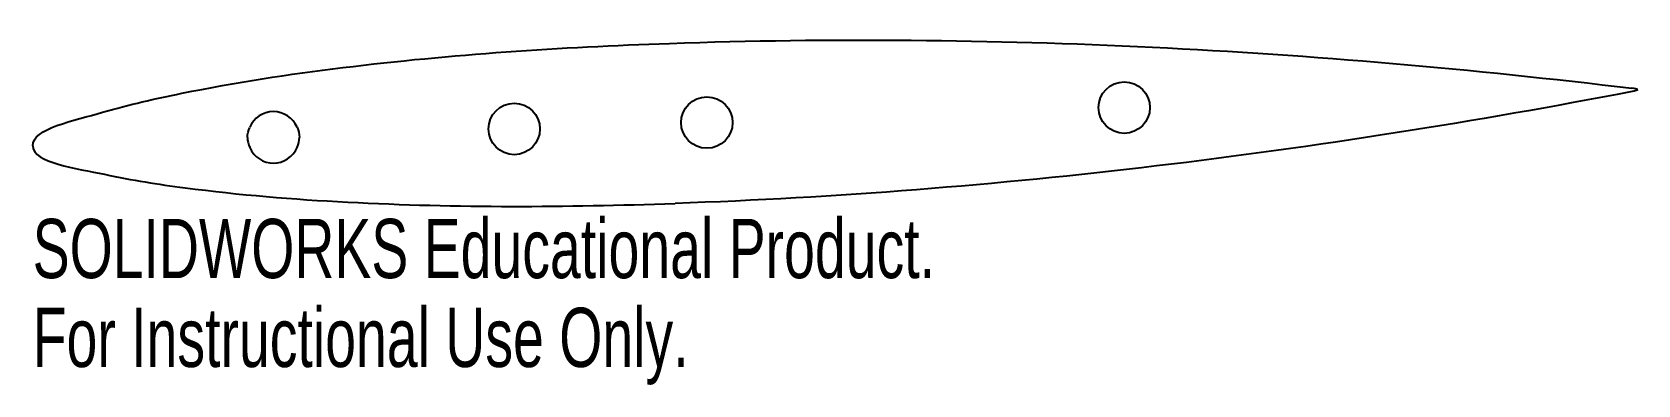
# Model space of a CAD drawing. Header units: millimetres. Extents: x 911 to 1042, y -8 to 20.
import ezdxf

# ---------------------------------------------------------------- set-up
doc = ezdxf.new("R2010")
doc.units = ezdxf.units.MM
doc.styles.add('SLDTEXTSTYLE0', font='TXT', dxfattribs={"width": 0.7})

msp = doc.modelspace()

# ---------------------------------------------------------------- linework, layer by layer
at = {"color": 7, "linetype": 'Continuous', "lineweight": 25}
for centre in [(1000.55, 14.34), (950.74, 12.6), (966.47, 13.12)]:
    msp.add_circle(centre, 2.1, dxfattribs=at)
for start, end in [(23.3589, 156.9461), (203.3583, 336.9455)]:
    msp.add_arc((931.08, 11.91), 2.1, start, end, dxfattribs=at)
for points in [[(963.42, 19.58), (989.77, 20.5), (1016.03, 19.05), (1042.01, 15.92)], [(1042.49, 15.8), (1042.49, 15.85), (1042.24, 15.89), (1042.01, 15.92)], [(1042.49, 15.8), (1042.49, 15.75), (1042.25, 15.7), (1042.02, 15.65)], [(1042.02, 15.65), (1016.32, 10.71), (990.23, 7.44), (963.87, 6.52)], [(928.96, 11.91), (928.96, 12.19), (929.03, 12.48), (929.15, 12.73)], [(928.96, 11.91), (928.96, 11.62), (929.03, 11.34), (929.16, 11.08)], [(933.01, 12.74), (933.15, 12.47), (933.2, 12.18), (933.2, 11.91)], [(933.02, 11.09), (933.15, 11.36), (933.2, 11.65), (933.2, 11.91)]]:
    msp.add_open_spline(points, degree=3, dxfattribs=at)
for points in [[(911.42, 11.22), (911.37, 12.64), (914.86, 13.3), (919.37, 14.61), (921.38, 15.06), (928.01, 16.4), (932.3, 17.06), (945.68, 18.7), (954.48, 19.27), (963.42, 19.58)], [(911.42, 11.22), (911.47, 9.81), (914.99, 9.39), (919.59, 8.41), (921.63, 8.09), (928.33, 7.22), (932.66, 6.86), (946.12, 6.16), (954.94, 6.21), (963.87, 6.52)]]:
    msp.add_open_spline(points, degree=3, knots=[0, 0, 0, 0, 0.125, 0.125, 0.25, 0.25, 0.5, 0.5, 1, 1, 1, 1], dxfattribs=at)

# ---------------------------------------------------------------- texts
at = {"color": 7, "linetype": 'Continuous', "char_height": 4.8336, "attachment_point": 1, "style": 'SLDTEXTSTYLE0'}
for s, insert in [('SOLIDWORKS Educational Product.', (911.42, 5.26)), ('For Instructional Use Only.', (911.42, -1.99))]:
    msp.add_mtext(s, dxfattribs=dict(at, insert=insert))

doc.saveas('drawing.dxf')
